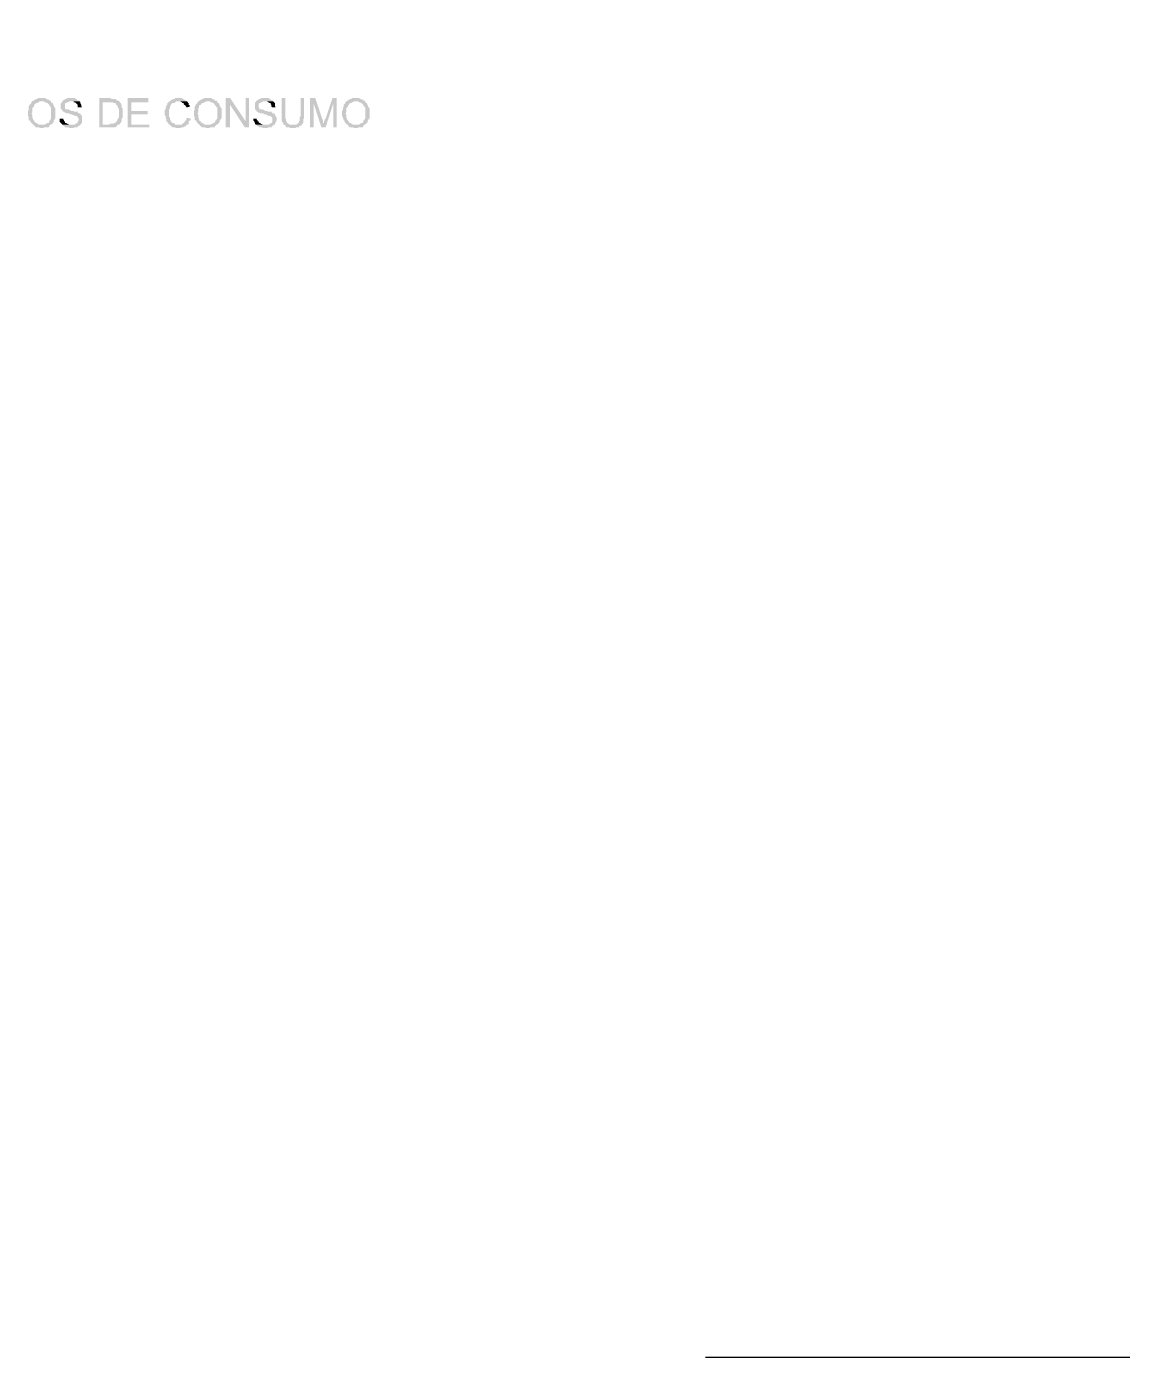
# Model space of a CAD drawing. Header units: millimetres. Extents: x 4161 to 13726, y 828 to 4470.
# Drawn here: x 9937.4 to 10311.9, y 828.2 to 1283.3 of the extents above; entities that cross this region are included whole.
import ezdxf

# ---------------------------------------------------------------- set-up
doc = ezdxf.new("R2010")
doc.units = ezdxf.units.MM
doc.header["$LTSCALE"] = 10
doc.linetypes.add('DASHDOT', pattern=[25.4, 12.7, -6.35, 0, -6.35])
doc.layers.add('AUX_01', color=1, linetype='Continuous')
doc.layers.add('H', color=7, linetype='Continuous', lineweight=100)

# ---------------------------------------------------------------- blocks, each defined once
blk = doc.blocks.new('A$C4B5A1FD5')
at = {"layer": 'H', "linetype": 'Continuous'}
for points in [[(317.5, -23.86), (317.21, -24.15), (316.91, -24.45), (316.91, -24.74), (316.62, -25.03), (316.32, -25.33), (316.03, -25.92), (316.03, -26.21), (316.03, -27.09), (315.73, -27.39), (315.73, -29.15), (316.03, -29.45), (316.03, -30.03), (316.03, -30.33), (316.03, -30.62), (316.32, -30.62), (316.62, -30.92), (316.62, -31.21), (316.91, -31.5), (317.21, -31.8), (317.5, -32.09), (317.79, -32.09), (317.79, -32.39), (318.09, -32.68), (318.38, -32.98), (318.68, -32.98), (318.97, -32.98), (319.56, -32.98), (319.85, -33.27), (321.03, -33.27), (321.32, -32.98), (321.91, -32.98), (322.21, -32.98), (322.79, -32.98), (323.09, -32.68), (323.09, -32.39), (323.38, -32.09), (323.68, -32.09), (320.44, -32.09), (320.15, -32.09), (319.26, -32.09), (319.26, -31.8), (318.97, -31.8), (318.68, -31.5), (318.38, -31.5), (318.09, -31.21), (318.09, -30.92), (317.79, -30.92), (317.79, -30.62), (317.5, -30.33), (317.5, -30.03), (317.21, -29.74), (317.21, -28.56), (316.91, -28.27), (317.21, -27.98), (317.21, -26.5), (317.5, -26.21), (317.79, -25.92), (317.79, -25.62), (317.79, -25.33), (318.09, -25.33), (318.09, -25.03), (318.38, -25.03), (318.38, -24.74), (318.68, -24.74), (318.97, -24.74), (319.26, -24.45), (319.85, -24.15), (320.44, -24.15)], [(320.44, -22.98), (319.26, -22.98), (318.97, -23.27), (318.38, -23.27), (318.38, -23.56), (318.09, -23.56), (317.79, -23.86), (317.5, -23.86), (320.44, -24.15), (321.32, -24.15), (321.32, -24.45), (321.91, -24.45), (322.21, -24.74), (322.5, -24.74), (322.79, -25.03), (323.09, -25.33), (323.09, -25.62), (323.38, -25.92), (323.38, -26.21), (323.68, -26.21), (323.68, -26.5), (323.68, -26.8), (323.68, -29.45), (323.68, -30.03), (323.38, -30.33), (323.38, -30.62), (323.09, -30.62), (323.09, -30.92), (323.09, -31.21), (322.79, -31.5), (322.5, -31.5), (322.21, -31.5), (322.21, -31.8), (321.91, -31.8), (321.32, -32.09), (320.73, -32.09), (320.44, -32.09), (323.68, -32.09), (323.97, -31.8), (324.26, -31.5), (324.56, -31.21), (324.56, -30.62), (324.85, -30.33), (324.85, -30.03), (325.15, -30.03), (325.15, -29.15), (325.15, -28.86), (325.15, -27.68), (325.15, -27.39), (325.15, -26.5), (324.85, -26.21), (324.56, -25.62), (324.56, -25.33), (324.26, -25.03), (324.26, -24.74), (323.97, -24.74), (323.68, -24.45), (323.68, -24.15), (323.38, -23.86), (323.09, -23.86), (323.09, -23.56), (322.5, -23.56), (322.21, -23.27), (321.91, -23.27), (321.62, -22.98), (320.73, -22.98)], [(330.44, -22.98), (328.97, -22.98), (328.97, -23.27), (328.68, -23.27), (328.38, -23.56), (328.09, -23.56), (327.79, -23.86), (327.5, -23.86), (327.5, -24.15), (327.5, -24.45), (327.21, -24.45), (327.21, -24.74), (326.91, -25.03), (326.91, -25.92), (326.91, -26.5), (327.21, -26.8), (327.5, -27.09), (327.5, -27.39), (327.79, -27.68), (328.09, -27.68), (328.38, -27.98), (328.68, -27.98), (328.97, -28.27), (329.26, -28.27), (329.56, -28.27), (329.85, -28.27), (330.15, -28.56), (330.73, -28.56), (331.32, -28.86), (331.62, -28.86), (331.91, -29.15), (332.21, -29.15), (332.5, -29.15), (332.79, -29.45), (332.79, -29.74), (333.09, -30.03), (333.09, -30.62), (332.79, -30.92), (332.79, -31.21), (332.79, -31.5), (332.5, -31.5), (332.21, -31.8), (331.91, -31.8), (331.91, -32.09), (327.5, -32.09), (327.79, -32.39), (328.09, -32.68), (328.38, -32.68), (328.38, -32.98), (328.97, -32.98), (329.56, -32.98), (329.85, -33.27), (331.32, -33.27), (331.62, -32.98), (331.91, -32.98), (332.5, -32.98), (332.79, -32.98), (332.79, -32.68), (333.09, -32.39), (333.38, -32.39), (333.68, -32.09), (333.97, -31.8), (333.97, -31.5), (334.26, -31.5), (334.26, -31.21), (334.26, -30.62), (334.26, -29.74), (334.26, -29.15), (333.97, -28.86), (333.68, -28.56), (333.68, -28.27), (333.09, -28.27), (332.79, -27.98), (332.79, -27.68), (332.21, -27.68), (331.91, -27.68), (331.62, -27.68), (331.32, -27.39), (330.44, -27.39), (330.15, -27.09), (329.85, -27.09), (329.56, -26.8), (329.26, -26.8), (328.97, -26.8), (328.68, -26.8), (328.38, -26.5), (328.38, -26.21), (328.38, -25.03), (328.38, -24.74), (328.68, -24.74), (328.97, -24.74), (328.97, -24.45), (329.56, -24.45), (329.85, -24.15), (333.38, -24.15), (333.38, -23.86), (333.09, -23.86), (332.79, -23.86), (332.5, -23.56), (332.21, -23.27), (331.91, -23.27), (331.91, -22.98)], [(333.38, -24.15), (330.44, -24.15), (331.32, -24.15), (331.32, -24.45), (331.91, -24.45), (331.91, -24.74), (332.21, -24.74), (332.5, -25.03), (332.79, -25.33), (332.79, -25.92), (332.79, -26.21), (334.26, -26.21), (333.97, -25.62), (333.97, -25.33), (333.68, -24.74), (333.68, -24.45)], [(343.38, -22.98), (340.15, -22.98), (340.15, -32.98), (344.85, -32.98), (345.73, -32.98), (346.03, -32.68), (346.32, -32.39), (346.32, -32.09), (346.62, -32.09), (346.91, -32.09), (341.32, -32.09), (341.32, -24.45), (343.38, -24.45), (346.91, -24.15), (346.62, -23.86), (346.32, -23.86), (346.03, -23.56), (345.73, -23.56), (345.73, -23.27), (344.26, -23.27), (343.97, -22.98)], [(346.91, -24.15), (343.38, -24.45), (344.85, -24.45), (344.85, -24.74), (345.15, -24.74), (345.44, -24.74), (345.73, -24.74), (345.73, -25.03), (346.03, -25.33), (346.32, -25.33), (346.32, -25.62), (346.32, -25.92), (346.62, -26.21), (346.62, -26.5), (346.91, -26.8), (346.91, -29.45), (346.62, -29.74), (346.62, -30.03), (346.32, -30.33), (346.32, -30.62), (346.03, -30.92), (345.73, -31.21), (345.73, -31.5), (345.44, -31.5), (344.85, -31.8), (343.97, -31.8), (343.38, -32.09), (341.32, -32.09), (346.91, -32.09), (347.21, -31.8), (347.21, -31.5), (347.5, -31.5), (347.5, -31.21), (347.79, -30.92), (347.79, -30.62), (347.79, -30.33), (347.79, -30.03), (348.09, -29.74), (348.09, -26.5), (347.79, -26.21), (347.79, -25.62), (347.79, -25.33), (347.5, -25.03), (347.5, -24.74), (347.21, -24.74), (347.21, -24.45)], [(356.91, -22.98), (349.85, -22.98), (349.85, -32.98), (357.21, -32.98), (357.21, -32.09), (351.03, -32.09), (351.03, -28.56), (356.62, -28.56), (356.62, -27.39), (351.03, -27.39), (351.03, -24.45), (356.91, -24.45)], [(367.21, -22.98), (366.03, -22.98), (366.03, -23.27), (365.44, -23.27), (365.15, -23.56), (364.85, -23.56), (364.56, -23.86), (364.26, -24.15), (363.97, -24.15), (363.68, -24.45), (363.68, -24.74), (363.38, -24.74), (363.38, -25.33), (363.09, -25.33), (363.09, -25.62), (363.09, -26.21), (362.79, -26.21), (362.79, -26.8), (362.5, -27.09), (362.5, -28.86), (362.79, -29.15), (362.79, -30.03), (363.09, -30.03), (363.09, -30.62), (363.09, -30.92), (363.38, -31.21), (363.68, -31.5), (363.68, -31.8), (363.97, -32.09), (364.26, -32.09), (367.21, -32.09), (366.91, -32.09), (366.03, -32.09), (366.03, -31.8), (365.73, -31.8), (365.44, -31.5), (365.15, -31.5), (364.85, -31.21), (364.56, -30.92), (364.56, -30.62), (364.26, -30.33), (364.26, -29.74), (363.97, -29.45), (363.97, -27.98), (363.97, -26.8), (364.26, -26.5), (364.26, -25.92), (364.56, -25.62), (364.56, -25.33), (364.85, -25.03), (365.15, -24.74), (365.44, -24.74), (365.73, -24.74), (366.03, -24.45), (366.32, -24.15), (370.15, -24.15), (369.85, -23.86), (369.56, -23.86), (369.26, -23.56), (368.97, -23.56), (368.97, -23.27), (368.68, -23.27), (368.38, -22.98), (367.5, -22.98)], [(370.15, -24.15), (367.21, -24.15), (367.79, -24.15), (368.38, -24.45), (368.68, -24.74), (368.97, -24.74), (368.97, -25.03), (369.26, -25.33), (369.56, -25.33), (369.56, -25.62), (369.85, -25.92), (369.85, -26.21), (371.32, -25.92), (371.03, -25.92), (371.03, -25.33), (370.73, -25.33), (370.73, -25.03), (370.73, -24.74), (370.44, -24.74), (370.44, -24.45)], [(374.26, -23.86), (373.97, -24.15), (373.68, -24.45), (373.68, -24.74), (373.38, -25.03), (373.09, -25.33), (372.79, -25.92), (372.79, -26.21), (372.79, -27.09), (372.5, -27.39), (372.5, -29.15), (372.79, -29.45), (372.79, -30.03), (372.79, -30.33), (372.79, -30.62), (373.09, -30.62), (373.38, -30.92), (373.38, -31.21), (373.68, -31.5), (373.97, -31.8), (374.26, -32.09), (374.56, -32.39), (374.85, -32.68), (375.15, -32.98), (375.44, -32.98), (375.73, -32.98), (376.32, -32.98), (376.62, -33.27), (377.79, -33.27), (378.09, -32.98), (378.68, -32.98), (378.97, -32.98), (379.56, -32.98), (379.56, -32.68), (379.85, -32.39), (380.15, -32.09), (380.44, -32.09), (377.21, -32.09), (376.91, -32.09), (376.03, -32.09), (376.03, -31.8), (375.73, -31.8), (375.44, -31.5), (375.15, -31.5), (374.85, -31.21), (374.85, -30.92), (374.56, -30.92), (374.26, -30.62), (374.26, -30.33), (374.26, -30.03), (373.97, -29.74), (373.97, -28.56), (373.68, -28.27), (373.97, -27.98), (373.97, -26.5), (374.26, -26.21), (374.26, -25.92), (374.26, -25.62), (374.56, -25.33), (374.85, -25.33), (374.85, -25.03), (375.15, -25.03), (375.15, -24.74), (375.44, -24.74), (375.73, -24.74), (376.03, -24.45), (376.62, -24.15), (377.21, -24.15)], [(377.21, -22.98), (376.03, -22.98), (375.73, -23.27), (375.15, -23.27), (375.15, -23.56), (374.85, -23.56), (374.56, -23.86), (374.26, -23.86), (377.21, -24.15), (378.09, -24.15), (378.09, -24.45), (378.68, -24.45), (378.97, -24.74), (379.26, -24.74), (379.56, -25.03), (379.56, -25.33), (379.85, -25.62), (380.15, -25.92), (380.15, -26.21), (380.44, -26.21), (380.44, -26.5), (380.44, -26.8), (380.44, -29.45), (380.44, -30.03), (380.15, -30.33), (380.15, -30.62), (379.85, -30.62), (379.85, -30.92), (379.56, -31.21), (379.56, -31.5), (379.26, -31.5), (378.97, -31.5), (378.97, -31.8), (378.68, -31.8), (378.09, -32.09), (377.5, -32.09), (377.21, -32.09), (380.44, -32.09), (380.73, -31.8), (381.03, -31.5), (381.32, -31.21), (381.32, -30.62), (381.62, -30.33), (381.62, -30.03), (381.91, -30.03), (381.91, -29.15), (381.91, -28.86), (381.91, -27.68), (381.91, -27.39), (381.91, -26.5), (381.62, -26.21), (381.32, -25.62), (381.32, -25.33), (381.03, -25.03), (381.03, -24.74), (380.73, -24.74), (380.44, -24.45), (380.44, -24.15), (380.15, -23.86), (379.85, -23.86), (379.56, -23.86), (379.56, -23.56), (379.26, -23.56), (378.97, -23.27), (378.68, -23.27), (378.38, -22.98), (377.5, -22.98)], [(384.85, -22.98), (383.38, -22.98), (383.38, -32.98), (384.85, -32.98), (384.85, -25.33)], [(384.85, -22.98), (384.85, -25.33), (389.85, -32.98), (390.15, -30.92)], [(391.32, -22.98), (390.15, -22.98), (390.15, -30.92), (389.85, -32.98), (391.32, -32.98)], [(396.62, -22.98), (395.44, -22.98), (395.15, -23.27), (394.85, -23.27), (394.56, -23.56), (394.26, -23.56), (393.97, -23.86), (393.68, -24.15), (393.68, -24.45), (393.38, -24.45), (393.38, -24.74), (393.38, -25.03), (393.38, -25.92), (393.38, -26.5), (393.38, -26.8), (393.68, -27.09), (393.97, -27.39), (393.97, -27.68), (394.26, -27.68), (394.56, -27.98), (394.85, -27.98), (395.15, -28.27), (395.44, -28.27), (395.73, -28.27), (396.32, -28.27), (396.32, -28.56), (397.21, -28.56), (397.5, -28.86), (397.79, -28.86), (398.09, -29.15), (398.68, -29.15), (398.97, -29.45), (399.26, -29.74), (399.26, -30.03), (399.26, -30.62), (399.26, -30.92), (399.26, -31.21), (398.97, -31.5), (398.68, -31.5), (398.68, -31.8), (398.38, -31.8), (398.09, -32.09), (393.68, -32.09), (393.97, -32.09), (393.97, -32.39), (394.26, -32.68), (394.56, -32.68), (394.85, -32.98), (395.15, -32.98), (395.44, -32.98), (395.73, -32.98), (396.03, -33.27), (397.79, -33.27), (397.79, -32.98), (398.38, -32.98), (398.68, -32.98), (398.97, -32.98), (399.26, -32.68), (399.26, -32.39), (399.56, -32.39), (399.85, -32.09), (400.15, -32.09), (400.15, -31.8), (400.15, -31.5), (400.44, -31.5), (400.44, -31.21), (400.73, -30.62), (400.73, -29.74), (400.44, -29.15), (400.15, -28.86), (400.15, -28.56), (399.85, -28.27), (399.26, -28.27), (399.26, -27.98), (398.97, -27.68), (398.68, -27.68), (398.38, -27.68), (397.79, -27.68), (397.5, -27.39), (396.91, -27.39), (396.32, -27.09), (395.73, -26.8), (395.44, -26.8), (394.85, -26.8), (394.85, -26.5), (394.56, -26.21), (394.56, -25.03), (394.85, -24.74), (395.15, -24.74), (395.44, -24.45), (395.73, -24.45), (396.03, -24.15), (399.56, -24.15), (399.56, -23.86), (399.26, -23.86), (398.68, -23.56), (398.68, -23.27), (398.38, -23.27), (398.09, -22.98), (396.91, -22.98)], [(399.56, -24.15), (396.62, -24.15), (397.5, -24.15), (397.79, -24.45), (398.09, -24.45), (398.38, -24.74), (398.68, -24.74), (398.68, -25.03), (398.97, -25.33), (398.97, -25.92), (399.26, -26.21), (400.44, -26.21), (400.15, -25.62), (400.15, -25.33), (400.15, -24.74), (399.85, -24.45)], [(403.68, -22.98), (402.5, -22.98), (402.5, -30.03), (402.5, -30.62), (402.5, -30.92), (402.79, -31.21), (402.79, -31.5), (403.09, -31.8), (403.09, -32.09), (406.03, -32.09), (405.15, -32.09), (404.85, -31.8), (404.56, -31.8), (404.56, -31.5), (404.26, -31.5), (404.26, -31.21), (403.97, -30.92), (403.97, -30.62), (403.97, -30.03), (403.68, -30.03), (403.68, -28.86)], [(410.15, -22.98), (408.97, -22.98), (408.97, -29.15), (408.68, -29.45), (408.68, -30.62), (408.38, -30.92), (408.38, -31.21), (408.38, -31.5), (408.09, -31.5), (407.79, -31.8), (407.5, -32.09), (403.09, -32.09), (403.38, -32.09), (403.68, -32.39), (403.97, -32.68), (403.97, -32.98), (404.26, -32.98), (404.56, -32.98), (405.15, -32.98), (405.44, -33.27), (407.21, -33.27), (407.5, -32.98), (407.79, -32.98), (408.09, -32.98), (408.38, -32.98), (408.38, -32.68), (408.97, -32.39), (409.26, -32.39), (409.26, -32.09), (409.56, -31.8), (409.85, -31.5), (409.85, -31.21), (409.85, -30.92), (409.85, -30.03), (410.15, -30.03), (410.15, -28.86)], [(413.97, -22.98), (412.21, -22.98), (412.21, -32.98), (413.38, -32.98), (413.38, -24.74)], [(413.97, -22.98), (413.38, -24.74), (416.03, -32.98), (416.62, -31.5), (416.62, -31.21), (416.62, -30.62), (416.32, -30.03)], [(421.32, -22.98), (419.85, -22.98), (417.5, -30.03), (417.21, -30.33), (417.21, -30.62), (416.91, -30.92), (416.91, -31.5), (416.62, -31.5), (416.03, -32.98), (417.5, -32.98), (420.15, -24.74)], [(421.32, -22.98), (420.15, -24.74), (420.15, -32.98), (421.32, -32.98)], [(424.85, -23.86), (424.56, -24.15), (424.26, -24.45), (424.26, -24.74), (423.97, -25.03), (423.68, -25.33), (423.68, -25.92), (423.68, -26.21), (423.38, -26.21), (423.38, -27.09), (423.09, -27.39), (423.09, -29.15), (423.38, -29.45), (423.38, -30.03), (423.68, -30.33), (423.68, -30.62), (423.97, -30.92), (423.97, -31.21), (424.26, -31.5), (424.56, -31.8), (424.85, -32.09), (425.15, -32.09), (425.15, -32.39), (425.44, -32.68), (425.73, -32.98), (426.03, -32.98), (426.32, -32.98), (426.91, -32.98), (427.21, -33.27), (428.38, -33.27), (428.68, -32.98), (429.26, -32.98), (429.56, -32.98), (430.15, -32.98), (430.44, -32.68), (430.44, -32.39), (430.73, -32.09), (431.03, -32.09), (427.79, -32.09), (427.5, -32.09), (426.62, -32.09), (426.62, -31.8), (426.32, -31.8), (426.03, -31.5), (425.73, -31.5), (425.44, -31.21), (425.44, -30.92), (425.15, -30.92), (425.15, -30.62), (424.85, -30.33), (424.85, -30.03), (424.56, -29.74), (424.56, -28.56), (424.26, -28.27), (424.56, -27.98), (424.56, -26.5), (424.85, -26.21), (425.15, -25.92), (425.15, -25.62), (425.15, -25.33), (425.44, -25.33), (425.44, -25.03), (425.73, -25.03), (425.73, -24.74), (426.03, -24.74), (426.32, -24.74), (426.62, -24.45), (427.21, -24.15), (427.79, -24.15)], [(427.79, -22.98), (426.62, -22.98), (426.32, -23.27), (425.73, -23.27), (425.73, -23.56), (425.44, -23.56), (425.15, -23.86), (424.85, -23.86), (427.79, -24.15), (428.68, -24.15), (428.97, -24.45), (429.26, -24.45), (429.56, -24.74), (429.85, -24.74), (430.15, -25.03), (430.44, -25.33), (430.44, -25.62), (430.73, -25.92), (430.73, -26.21), (431.03, -26.21), (431.03, -26.5), (431.03, -26.8), (431.03, -29.45), (431.03, -30.03), (430.73, -30.33), (430.73, -30.62), (430.44, -30.62), (430.44, -30.92), (430.44, -31.21), (430.15, -31.5), (429.85, -31.5), (429.56, -31.5), (429.56, -31.8), (429.26, -31.8), (428.97, -32.09), (428.09, -32.09), (427.79, -32.09), (431.03, -32.09), (431.32, -31.8), (431.62, -31.5), (431.91, -31.21), (431.91, -30.62), (432.21, -30.33), (432.21, -30.03), (432.5, -30.03), (432.5, -29.15), (432.5, -28.86), (432.5, -27.68), (432.5, -27.39), (432.5, -26.5), (432.21, -26.21), (431.91, -25.62), (431.91, -25.33), (431.62, -25.03), (431.62, -24.74), (431.32, -24.74), (431.03, -24.45), (431.03, -24.15), (430.73, -23.86), (430.44, -23.86), (430.44, -23.56), (429.85, -23.56), (429.56, -23.27), (429.26, -23.27), (428.97, -22.98), (428.09, -22.98)], [(327.79, -30.03), (326.62, -30.03), (326.62, -30.62), (326.62, -30.92), (326.62, -31.21), (326.91, -31.5), (327.21, -31.8), (327.5, -32.09), (330.44, -32.09), (329.85, -32.09), (329.26, -31.8), (328.97, -31.8), (328.97, -31.5), (328.68, -31.5), (328.38, -31.5), (328.38, -31.21), (328.38, -30.92), (328.09, -30.92), (328.09, -30.62), (327.79, -30.33)], [(369.85, -29.74), (369.85, -30.03), (369.85, -30.62), (369.56, -30.62), (369.56, -30.92), (369.26, -31.21), (368.97, -31.5), (368.68, -31.8), (368.38, -31.8), (368.38, -32.09), (367.5, -32.09), (367.21, -32.09), (364.26, -32.09), (364.56, -32.39), (364.56, -32.68), (364.85, -32.68), (365.15, -32.98), (365.44, -32.98), (366.03, -32.98), (366.32, -33.27), (367.79, -33.27), (368.38, -32.98), (368.68, -32.98), (368.97, -32.98), (369.26, -32.68), (369.56, -32.68), (369.85, -32.39), (369.85, -32.09), (370.15, -32.09), (370.44, -32.09), (370.73, -31.8), (370.73, -31.5), (370.73, -30.92), (371.03, -30.62), (371.32, -30.62), (371.32, -30.03)], [(393.97, -30.03), (392.79, -30.03), (392.79, -30.62), (393.09, -30.92), (393.09, -31.21), (393.38, -31.5), (393.38, -31.8), (393.68, -32.09), (396.91, -32.09), (396.03, -32.09), (395.44, -31.8), (395.15, -31.5), (394.85, -31.5), (394.56, -31.21), (394.56, -30.92), (394.26, -30.92), (394.26, -30.62), (393.97, -30.33)]]:
    blk.add_hatch(color=0, dxfattribs=at).paths.add_polyline_path(points)

msp = doc.modelspace()

# ---------------------------------------------------------------- linework, layer by layer
at = {"linetype": 'DASHDOT', "ltscale": 4}
msp.add_lwpolyline([(4160.62, 4470.42), (13725.74, 4470.42), (13725.74, 828.17), (4160.62, 828.17)], close=True, dxfattribs=at)

# ---------------------------------------------------------------- block references
at = {"layer": 'AUX_01'}
msp.add_blockref('A$C4B5A1FD5', (9622.11, 1281.83), dxfattribs=at)

doc.saveas('drawing.dxf')
